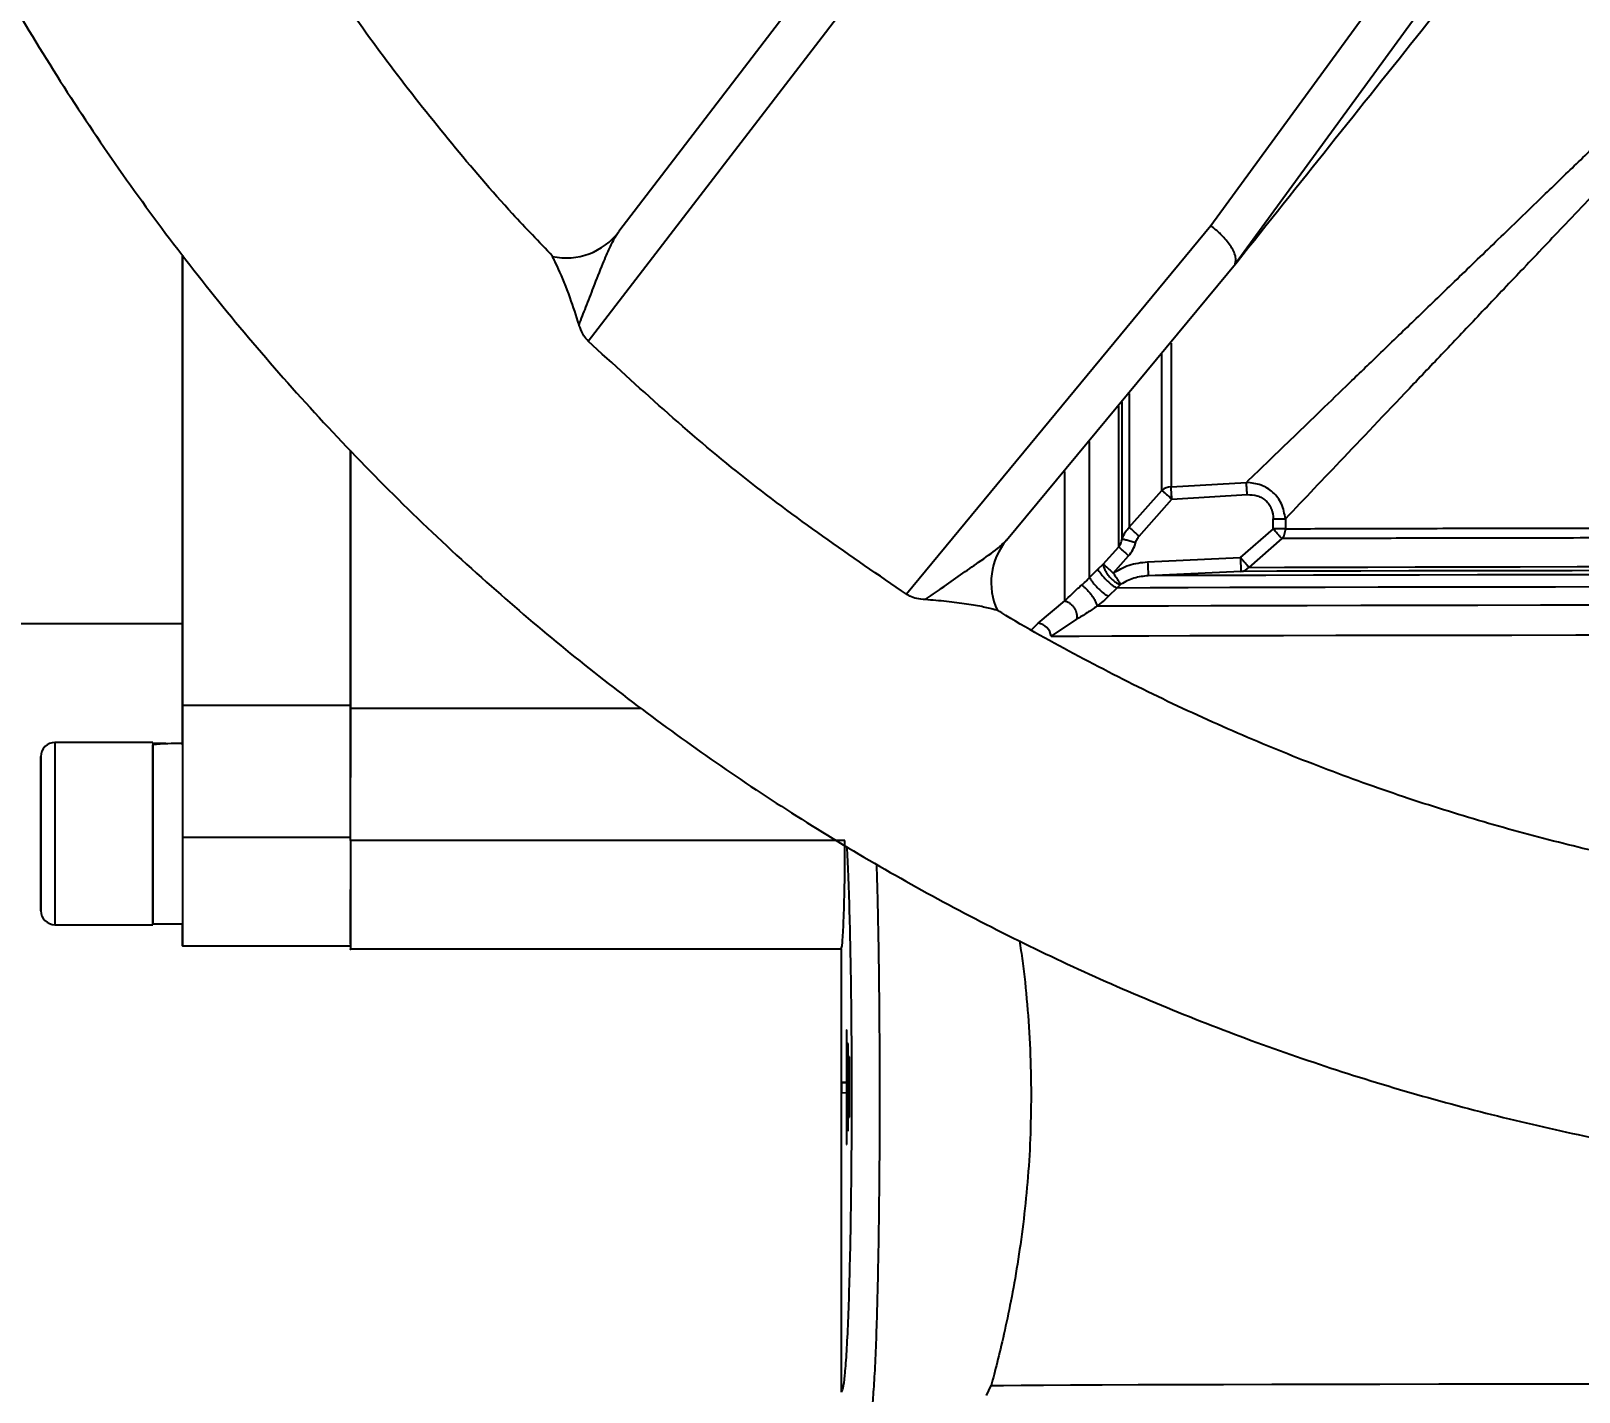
# Model space of a CAD drawing. Header units: millimetres. Extents: x 2687 to 4367, y 1046 to 2234.
# Drawn here: x 3287.7 to 3398.2, y 1370.3 to 1467.5 of the extents above; entities that cross this region are included whole.
import ezdxf

# ---------------------------------------------------------------- set-up
doc = ezdxf.new("R2010")
doc.units = ezdxf.units.MM
doc.layers.add('AM_5', color=3, linetype='Continuous', lineweight=25)
doc.styles.add('SLDTEXTSTYLE1', font='txt.shx', dxfattribs={"width": 0.7, "bigfont": 'gbcbig.shx'})
doc.dimstyles.new('SLDDIMSTYLE12$0', dxfattribs={"dimtxt": 12, "dimasz": 10, "dimexe": 0, "dimexo": 0.0625, "dimgap": 0.875, "dimtad": 1, "dimdec": 1, "dimlfac": 1.8, "dimrnd": 1e-09, "dimzin": 12, "dimdsep": 46, "dimtxsty": 'SLDTEXTSTYLE1', "dimcen": 0.09, "dimdle": 8.16, "dimclrd": 3, "dimclre": 3, "dimadec": 0, "dimazin": 3, "dimtfac": 1, "dimtdec": 1, "dimtofl": 0, "dimtmove": 0, "dimatfit": 3, "dimfxl": 0, "dimfrac": 2, "dimtolj": 1, "dimlwd": 5, "dimlwe": 5, "dimarcsym": 0})

# ---------------------------------------------------------------- blocks, each defined once
blk = doc.blocks.new('*D14')
at = {"layer": 'AM_5', "color": 3, "lineweight": 5, "transparency": 16777216}
blk.add_line((3389.25, 1553.73), (3238.91, 1553.73), dxfattribs=at)
at = {"layer": 'AM_5', "color": 3, "linetype": 'Continuous', "lineweight": 5, "transparency": 16777216}
for p, q in [((3238.91, 1543.73), (3238.91, 1322.1)), ((3368.54, 1312.1), (3238.91, 1312.1))]:
    blk.add_line(p, q, dxfattribs=at)
at = {"layer": 'AM_5', "color": 3, "transparency": 16777216}
for points in [[(3237.24, 1543.73), (3240.57, 1543.73), (3238.91, 1553.73)], [(3237.24, 1322.1), (3240.57, 1322.1), (3238.91, 1312.1)]]:
    blk.add_solid(points, dxfattribs=at)
at = {"layer": 'Defpoints', "color": 0, "transparency": 16777216}
for p in [(3389.31, 1553.73), (3238.91, 1312.1), (3368.6, 1312.1)]:
    blk.add_point(p, dxfattribs=at)
at = {"layer": 'AM_5', "color": 0, "transparency": 16777216, "insert": (3232.03, 1386.02), "char_height": 12, "attachment_point": 5, "rotation": 90, "style": 'SLDTEXTSTYLE1'}
blk.add_mtext('\\A1;245', dxfattribs=at)

msp = doc.modelspace()

# ---------------------------------------------------------------- linework, layer by layer
at = {"color": 7, "linetype": 'Continuous', "lineweight": 25}
for p, q in [((3345.344, 1473.617), (3329.673, 1453.147)), ((3386.871, 1474.077), (3371.927, 1453.553)), ((3327.495, 1445.336), (3348.249, 1472.383)), ((3373.651, 1450.847), (3388.662, 1471.416)), ((3371.927, 1453.553), (3350.215, 1427.268)), ((3357.348, 1431.137), (3373.789, 1450.995)), ((3369.085, 1434.939), (3374.462, 1435.259)), ((3366.098, 1432.051), (3368.43, 1434.683)), ((3366.805, 1431.421), (3369.137, 1434.06)), ((3369.137, 1434.06), (3374.514, 1434.38)), ((3376.378, 1431.946), (3374.024, 1429.898)), ((3376.378, 1431.946), (3376.378, 1432.652)), ((3377.244, 1432.653), (3377.244, 1431.947)), ((3364.248, 1429.42), (3365.349, 1430.65)), ((3376.991, 1431.24), (3374.643, 1429.192)), ((3363.859, 1429.06), (3364.248, 1429.42)), ((3364.955, 1428.786), (3366.056, 1430.018)), ((3367.411, 1429.591), (3374.024, 1429.898)), ((3363.268, 1428.468), (3363.859, 1429.06)), ((3364.971, 1428.762), (3364.955, 1428.786)), ((3374.07, 1428.901), (3367.457, 1428.594)), ((3365.204, 1427.719), (3364.613, 1427.127)), ((3365.499, 1427.99), (3365.204, 1427.719)), ((3359.593, 1425.21), (3361.5, 1426.805)), ((3157.536, 1425.196), (3298.536, 1425.196)), ((3359.132, 1424.734), (3359.593, 1425.21)), ((3362.339, 1425.494), (3360.529, 1424.28)), ((3298.536, 1419.351), (3310.536, 1419.351)), ((3310.536, 1419.155), (3331.218, 1419.154)), ((3296.436, 1416.696), (3289.436, 1416.696)), ((3288.436, 1410.196), (3288.436, 1413.196)), ((3288.436, 1413.196), (3288.436, 1413.196)), ((3288.436, 1413.196), (3288.436, 1410.196)), ((3288.436, 1410.196), (3288.436, 1407.196)), ((3288.436, 1407.196), (3288.436, 1410.196)), ((3288.436, 1410.196), (3288.436, 1410.196)), ((3310.536, 1409.915), (3298.536, 1409.915)), ((3345.816, 1409.7), (3310.536, 1409.7)), ((3288.436, 1407.196), (3288.436, 1407.196)), ((3289.436, 1403.696), (3296.436, 1403.696)), ((3296.436, 1403.756), (3298.536, 1403.756)), ((3298.536, 1402.196), (3310.536, 1402.196)), ((3310.536, 1401.964), (3345.536, 1401.964)), ((3345.536, 1401.964), (3345.536, 1370.35)), ((3345.958, 1396.184), (3345.93, 1396.182)), ((3345.93, 1396.182), (3345.93, 1392.448)), ((3345.93, 1396.182), (3345.958, 1396.182)), ((3345.958, 1388.018), (3345.958, 1396.184)), ((3346.049, 1395.212), (3346.022, 1395.21)), ((3346.022, 1395.21), (3346.022, 1388.999)), ((3346.022, 1395.21), (3346.049, 1395.21)), ((3346.049, 1389.001), (3346.049, 1395.212)), ((3346.13, 1394.26), (3346.104, 1394.258)), ((3346.104, 1394.258), (3346.104, 1389.961)), ((3346.104, 1394.258), (3346.13, 1394.258)), ((3346.13, 1389.963), (3346.13, 1394.26)), ((3345.93, 1392.448), (3345.559, 1392.426)), ((3345.559, 1392.426), (3345.559, 1391.69)), ((3345.559, 1392.426), (3345.958, 1392.426)), ((3345.93, 1392.448), (3345.958, 1392.448)), ((3345.559, 1391.69), (3345.93, 1391.713)), ((3345.93, 1391.713), (3345.93, 1388.016)), ((3345.93, 1391.713), (3345.958, 1391.713)), ((3346.104, 1389.961), (3346.13, 1389.963)), ((3346.022, 1388.999), (3346.049, 1389.001)), ((3345.93, 1388.016), (3345.958, 1388.018)), ((3355.917, 1370.1), (3356.245, 1370.814))]:
    msp.add_line(p, q, dxfattribs=at)
at = {"color": 7, "linetype": 'Continuous', "lineweight": 25, "flags": 128}
for points in [[(3298.536, 1451.479), (3298.536, 1450.463), (3298.536, 1446.263), (3298.536, 1442.291), (3298.536, 1438.563), (3298.536, 1435.097), (3298.536, 1431.909), (3298.536, 1429.014), (3298.536, 1426.426), (3298.536, 1424.156), (3298.536, 1422.214), (3298.536, 1420.61), (3298.536, 1419.351)], [(3298.536, 1425.196), (3298.536, 1425.374), (3298.536, 1425.908), (3298.536, 1426.796), (3298.536, 1428.031), (3298.536, 1429.609), (3298.536, 1431.522), (3298.536, 1433.758), (3298.536, 1436.308), (3298.536, 1439.158), (3298.536, 1442.293), (3298.536, 1445.698), (3298.536, 1449.356), (3298.536, 1451.401)], [(3369.085, 1445.186), (3369.085, 1443.541), (3369.085, 1440.373), (3369.085, 1437.501), (3369.085, 1434.939)], [(3368.43, 1434.683), (3368.43, 1437.256), (3368.43, 1440.14), (3368.43, 1443.322), (3368.43, 1444.415)], [(3366.098, 1441.594), (3366.098, 1440.669), (3366.098, 1437.485), (3366.098, 1434.607), (3366.098, 1432.051)], [(3365.349, 1430.65), (3365.349, 1433.125), (3365.349, 1435.908), (3365.349, 1438.986), (3365.349, 1440.711)], [(3365.599, 1431.213), (3365.599, 1433.671), (3365.599, 1436.428), (3365.599, 1439.471), (3365.599, 1440.998)], [(3363.268, 1428.468), (3363.268, 1430.955), (3363.268, 1433.758), (3363.268, 1436.863), (3363.268, 1438.182)], [(3361.5, 1426.805), (3361.5, 1429.11), (3361.5, 1431.725), (3361.5, 1434.636), (3361.5, 1436.042)], [(3367.411, 1429.591), (3367.42, 1429.399), (3367.428, 1429.214), (3367.436, 1429.043), (3367.443, 1428.893), (3367.449, 1428.769), (3367.453, 1428.676), (3367.456, 1428.617), (3367.457, 1428.594)], [(3399.842, 1428.664), (3395.299, 1428.659), (3390.946, 1428.653), (3386.805, 1428.646), (3382.895, 1428.639), (3379.236, 1428.631), (3375.847, 1428.622), (3372.744, 1428.613), (3369.943, 1428.604), (3367.457, 1428.594)], [(3402.006, 1428.959), (3397.708, 1428.954), (3393.6, 1428.948), (3389.703, 1428.942), (3386.039, 1428.935), (3382.626, 1428.927), (3379.483, 1428.919), (3376.626, 1428.91), (3374.07, 1428.901)], [(3374.643, 1429.192), (3377.174, 1429.201), (3380.003, 1429.209), (3383.116, 1429.217), (3386.496, 1429.225), (3390.125, 1429.232), (3393.984, 1429.239), (3398.053, 1429.244), (3402.309, 1429.25)], [(3401.086, 1427.796), (3396.502, 1427.791), (3392.089, 1427.785), (3387.869, 1427.779), (3383.86, 1427.772), (3380.08, 1427.764), (3376.549, 1427.756), (3373.281, 1427.748), (3370.291, 1427.739), (3367.595, 1427.729), (3365.204, 1427.719)], [(3400.091, 1426.491), (3395.438, 1426.485), (3390.961, 1426.48), (3386.682, 1426.473), (3382.621, 1426.466), (3378.795, 1426.458), (3375.224, 1426.45), (3371.923, 1426.441), (3368.908, 1426.432), (3366.193, 1426.423), (3363.791, 1426.413)], [(3298.536, 1419.351), (3298.536, 1420.61), (3298.535, 1422.214), (3298.535, 1424.156), (3298.535, 1425.196)], [(3360.529, 1424.28), (3362.533, 1424.29), (3364.855, 1424.3), (3367.486, 1424.31), (3370.414, 1424.319), (3373.626, 1424.328), (3377.107, 1424.336), (3380.841, 1424.344), (3384.812, 1424.351), (3389.002, 1424.358), (3393.393, 1424.364), (3397.963, 1424.369), (3402.694, 1424.374)], [(3298.536, 1419.351), (3298.536, 1418.877), (3298.536, 1418.146), (3298.536, 1417.179), (3298.536, 1416.002), (3298.536, 1414.649), (3298.536, 1413.155), (3298.536, 1411.563), (3298.536, 1409.915)], [(3298.536, 1416.521), (3298.536, 1417.179), (3298.536, 1418.146), (3298.536, 1418.877), (3298.536, 1419.351)], [(3289.436, 1416.696), (3289.436, 1416.685), (3289.436, 1416.423), (3289.436, 1415.825), (3289.436, 1414.924), (3289.436, 1413.768), (3289.436, 1412.419), (3289.436, 1410.95), (3289.436, 1409.441), (3289.436, 1407.973), (3289.436, 1406.624), (3289.436, 1405.468), (3289.436, 1404.567), (3289.436, 1403.969), (3289.436, 1403.707), (3289.436, 1403.696)], [(3296.436, 1416.696), (3296.436, 1416.685), (3296.436, 1416.423), (3296.436, 1415.825), (3296.436, 1414.924), (3296.436, 1413.768), (3296.436, 1412.419), (3296.436, 1410.95), (3296.436, 1409.441), (3296.436, 1407.973), (3296.436, 1406.624), (3296.436, 1405.468), (3296.436, 1404.567), (3296.436, 1403.969), (3296.436, 1403.707), (3296.436, 1403.696)], [(3296.436, 1403.757), (3296.436, 1403.819), (3296.436, 1404.201), (3296.436, 1404.912), (3296.436, 1405.911), (3296.436, 1407.144), (3296.436, 1408.545), (3296.436, 1410.036), (3296.436, 1411.535), (3296.436, 1412.962), (3296.436, 1414.237), (3296.436, 1415.291), (3296.436, 1416.066), (3296.436, 1416.521)], [(3298.536, 1409.915), (3298.536, 1408.182), (3298.536, 1406.545), (3298.536, 1405.084), (3298.536, 1403.867), (3298.536, 1402.954), (3298.536, 1402.388), (3298.536, 1402.196), (3298.536, 1402.388), (3298.536, 1402.954), (3298.536, 1403.756)], [(3356.245, 1370.814), (3357.136, 1370.826), (3358.38, 1370.837), (3359.971, 1370.847), (3361.901, 1370.858), (3364.163, 1370.868), (3366.744, 1370.878), (3369.634, 1370.888), (3372.819, 1370.897), (3376.284, 1370.905), (3380.013, 1370.913), (3383.989, 1370.921), (3388.195, 1370.928), (3392.609, 1370.934), (3397.212, 1370.94), (3401.984, 1370.945), (3406.9, 1370.949), (3411.94, 1370.952), (3417.08, 1370.955)]]:
    msp.add_lwpolyline(points, dxfattribs=at)
at = {"color": 7, "linetype": 'Continuous', "lineweight": 25}
for centre, radius, start, end in [((3325.931, 1455.939), 4.669, 257.62568, 323.26961), ((3369.125, 1433.873), 1.067, 92.13356, 130.59749), ((3376.11, 1431.946), 1.135, 340.37219, 0.07572), ((3360.911, 1428.12), 4.668, 139.73951, 205.37948), ((3376.216, 1431.905), 1.021, 319.34999, 340.50208), ((3374.011, 1429.727), 0.828, 274.11758, 319.73569), ((3359.439, 1424.119), 1.102, 8.36733, 81.9514), ((3289.436, 1415.696), 1, 90, 180), ((3289.436, 1404.696), 1, 180, 270)]:
    msp.add_arc(centre, radius, start, end, dxfattribs=at)
for centre, start_param, end_param in [((3296.436, 1410.196), 1.4765232, 1.5707963), ((3298.536, 1410.196), 1.5707963, 1.760193)]:
    msp.add_ellipse(centre, major_axis=(11.154, 0), ratio=0.5773521, start_param=start_param, end_param=end_param, dxfattribs=at)
for points, knots in [([(3433.103, 1384.998), (3435.663, 1385.023), (3439.244, 1385.058), (3444.513, 1385.337), (3448.977, 1385.672), (3454.293, 1386.238), (3459.862, 1387.011), (3465.676, 1388.021), (3471.647, 1389.277), (3477.723, 1390.788), (3483.861, 1392.558), (3490.026, 1394.593), (3496.19, 1396.892), (3502.327, 1399.457), (3508.415, 1402.288), (3514.434, 1405.381), (3520.367, 1408.736), (3526.196, 1412.348), (3531.906, 1416.214), (3537.482, 1420.328), (3542.909, 1424.685), (3548.175, 1429.279), (3553.266, 1434.104), (3558.171, 1439.151), (3562.878, 1444.414), (3567.375, 1449.884), (3571.654, 1455.553), (3575.702, 1461.41), (3579.512, 1467.446), (3583.074, 1473.652), (3586.379, 1480.017), (3589.42, 1486.53), (3592.189, 1493.179), (3594.679, 1499.953), (3596.885, 1506.841), (3598.799, 1513.83), (3600.418, 1520.907), (3601.736, 1528.061), (3602.749, 1535.278), (3603.453, 1542.545), (3603.846, 1549.849), (3603.925, 1557.177), (3603.688, 1564.515), (3603.134, 1571.85), (3602.261, 1579.168), (3601.071, 1586.455), (3599.563, 1593.697), (3597.738, 1600.882), (3595.598, 1607.995), (3593.144, 1615.022), (3590.379, 1621.951), (3587.306, 1628.767), (3583.929, 1635.458), (3580.251, 1642.01), (3576.278, 1648.41), (3572.013, 1654.645), (3567.462, 1660.703), (3562.63, 1666.571), (3557.522, 1672.238), (3552.146, 1677.69), (3546.699, 1682.738), (3541.226, 1687.39), (3535.768, 1691.66), (3530.143, 1695.702), (3524.361, 1699.51), (3518.434, 1703.079), (3512.371, 1706.4), (3506.185, 1709.471), (3499.889, 1712.284), (3493.495, 1714.836), (3487.02, 1717.122), (3480.482, 1719.139), (3473.907, 1720.881), (3467.335, 1722.346), (3460.841, 1723.527), (3454.551, 1724.425), (3449.028, 1725.008), (3444.145, 1725.376), (3439.321, 1725.615), (3433.346, 1725.732), (3427.829, 1725.622), (3422.56, 1725.35), (3418.096, 1725.013), (3412.78, 1724.448), (3407.211, 1723.674), (3401.397, 1722.664), (3395.426, 1721.408), (3389.35, 1719.898), (3383.212, 1718.127), (3377.047, 1716.093), (3370.883, 1713.793), (3364.746, 1711.228), (3358.658, 1708.398), (3352.639, 1705.304), (3346.706, 1701.949), (3340.877, 1698.337), (3335.167, 1694.472), (3329.592, 1690.357), (3324.164, 1686), (3318.899, 1681.406), (3313.807, 1676.582), (3308.902, 1671.534), (3304.196, 1666.271), (3299.698, 1660.801), (3295.42, 1655.133), (3291.371, 1649.275), (3287.561, 1643.239), (3283.999, 1637.033), (3280.695, 1630.668), (3277.652, 1624.156), (3274.89, 1617.505), (3272.553, 1611.223), (3271.274, 1607.118), (3270.711, 1605.309)], [0, 0, 0, 0, 0.0102074, 0.014274, 0.021037, 0.0280561, 0.0355867, 0.0434511, 0.0515783, 0.0599113, 0.0684099, 0.0770439, 0.085791, 0.0946336, 0.1035582, 0.112554, 0.1216124, 0.1307262, 0.1398897, 0.1490979, 0.1583469, 0.1676331, 0.1769537, 0.1863062, 0.1956884, 0.2050985, 0.2145348, 0.2239961, 0.233481, 0.2429885, 0.2525178, 0.262068, 0.2716385, 0.2812287, 0.2908382, 0.3004664, 0.3101132, 0.3197782, 0.3294613, 0.3391624, 0.3488814, 0.3586183, 0.3683733, 0.3781464, 0.387938, 0.3977483, 0.4075776, 0.4174265, 0.4272956, 0.4371854, 0.4470968, 0.4570307, 0.4669882, 0.4769704, 0.486979, 0.4970156, 0.5070822, 0.5171812, 0.5273154, 0.5374882, 0.5477037, 0.5569145, 0.5661226, 0.5753266, 0.5845258, 0.5937191, 0.6029052, 0.6120821, 0.6212471, 0.6303962, 0.6395236, 0.6486197, 0.6576679, 0.6666375, 0.6754633, 0.6839789, 0.6919633, 0.6976055, 0.7035012, 0.7112199, 0.7214273, 0.7254939, 0.7322569, 0.739276, 0.7468066, 0.754671, 0.7627982, 0.7711312, 0.7796298, 0.7882638, 0.7970109, 0.8058535, 0.8147781, 0.8237739, 0.8328323, 0.8419461, 0.8511096, 0.8603178, 0.8695668, 0.878853, 0.8881736, 0.8975261, 0.9069083, 0.9163184, 0.9257547, 0.935216, 0.9447009, 0.9542084, 0.9637377, 0.9732879, 0.9828584, 0.9924486, 1, 1, 1, 1]), ([(3324.952, 1451.406), (3323.991, 1452.406), (3321.502, 1454.999), (3317.72, 1459.412), (3313.589, 1464.615), (3309.688, 1470.02), (3306.019, 1475.606), (3302.592, 1481.368), (3299.418, 1487.291), (3296.504, 1493.366), (3293.86, 1499.581), (3291.492, 1505.923), (3289.407, 1512.381), (3287.612, 1518.94), (3286.112, 1525.588), (3284.913, 1532.312), (3284.019, 1539.098), (3283.434, 1545.932), (3283.16, 1552.799), (3283.201, 1559.687), (3283.559, 1566.58), (3284.234, 1573.464), (3285.227, 1580.324), (3286.539, 1587.146), (3288.168, 1593.915), (3290.113, 1600.616), (3292.373, 1607.236), (3294.945, 1613.76), (3297.826, 1620.172), (3301.013, 1626.46), (3304.5, 1632.609), (3308.285, 1638.605), (3312.362, 1644.434), (3316.725, 1650.083), (3321.369, 1655.538), (3326.287, 1660.788), (3331.297, 1665.644), (3336.352, 1670.116), (3341.41, 1674.213), (3346.636, 1678.09), (3352.03, 1681.721), (3356.507, 1684.519), (3359.231, 1686.015), (3360.057, 1686.469)], [0, 0, 0, 0, 0.0151775, 0.0393292, 0.0635604, 0.0878663, 0.1122429, 0.1366868, 0.161195, 0.1857649, 0.2103945, 0.2350819, 0.2598255, 0.2846241, 0.3094766, 0.3343824, 0.3593409, 0.3843518, 0.409415, 0.4345306, 0.4596989, 0.4849206, 0.5101965, 0.5355275, 0.5609152, 0.5863611, 0.6118672, 0.6374358, 0.6630699, 0.6887726, 0.714548, 0.7404006, 0.7663359, 0.7923603, 0.8184816, 0.8447092, 0.8710544, 0.8948026, 0.918543, 0.942272, 0.9659875, 0.9896862, 1, 1, 1, 1]), ([(3263.233, 1556.49), (3263.217, 1555.498), (3263.161, 1552.059), (3263.398, 1546.17), (3263.936, 1538.835), (3264.813, 1531.518), (3266.002, 1524.231), (3267.51, 1516.988), (3269.335, 1509.804), (3271.476, 1502.691), (3273.93, 1495.663), (3276.694, 1488.735), (3279.767, 1481.918), (3283.144, 1475.228), (3286.822, 1468.676), (3290.795, 1462.276), (3295.06, 1456.04), (3299.612, 1449.982), (3304.444, 1444.114), (3309.551, 1438.448), (3314.927, 1432.995), (3320.374, 1427.947), (3325.847, 1423.295), (3331.306, 1419.026), (3336.931, 1414.983), (3342.712, 1411.175), (3348.639, 1407.607), (3354.702, 1404.285), (3360.888, 1401.215), (3367.184, 1398.401), (3373.578, 1395.849), (3380.053, 1393.563), (3386.591, 1391.547), (3393.166, 1389.804), (3399.739, 1388.339), (3406.232, 1387.158), (3412.522, 1386.261), (3418.046, 1385.677), (3422.928, 1385.311), (3427.753, 1385.063), (3431.167, 1385.022), (3433.103, 1384.998)], [0, 0, 0, 0, 0.0110977, 0.0384563, 0.065866, 0.0933273, 0.120841, 0.1484084, 0.1760305, 0.2037091, 0.231446, 0.2592434, 0.2871039, 0.3150305, 0.3430267, 0.3710966, 0.3992451, 0.4274777, 0.4558012, 0.4842235, 0.512754, 0.5414043, 0.5672369, 0.5930617, 0.6188752, 0.6446752, 0.6704587, 0.6962218, 0.7219592, 0.7476632, 0.7733229, 0.7989215, 0.8244321, 0.8498086, 0.8749648, 0.8997175, 0.9236002, 0.9459932, 0.9618174, 0.9783523, 1, 1, 1, 1]), ([(3373.789, 1450.995), (3378.188, 1456.51), (3386.044, 1466.357), (3393.948, 1476.265), (3397.426, 1480.624)], [0, 0, 0, 0, 0.5600002, 1, 1, 1, 1]), ([(3374.462, 1435.259), (3374.997, 1435.776), (3376.085, 1436.826), (3377.866, 1438.544), (3379.785, 1440.397), (3381.852, 1442.393), (3384.119, 1444.581), (3386.608, 1446.982), (3389.339, 1449.617), (3392.27, 1452.445), (3395.078, 1455.156), (3397.727, 1457.713), (3400.141, 1460.044), (3402.596, 1462.417), (3405.099, 1464.837), (3407.176, 1466.847), (3408.838, 1468.457), (3410.052, 1469.635), (3411.327, 1470.872), (3412.661, 1472.168), (3413.751, 1473.228), (3414.592, 1474.047), (3415.184, 1474.624), (3415.83, 1475.254), (3416.531, 1475.939), (3417.456, 1476.844), (3418.474, 1477.842), (3419.454, 1478.806), (3420.058, 1479.402), (3420.372, 1479.712), (3420.473, 1479.812), (3420.509, 1479.847)], [0, 0, 0, 0, 0.046815, 0.0951103, 0.144924, 0.1962908, 0.2492415, 0.3076599, 0.3687368, 0.4324948, 0.4989523, 0.5474914, 0.5980276, 0.6477144, 0.6969811, 0.7488148, 0.7716581, 0.7956054, 0.8206552, 0.8468061, 0.8740566, 0.8845335, 0.8960667, 0.9086554, 0.922299, 0.9369964, 0.9626405, 0.9816845, 0.994136, 0.9978912, 1, 1, 1, 1]), ([(3421.234, 1479.151), (3419.863, 1477.676), (3417.101, 1474.705), (3413.001, 1470.35), (3408.877, 1465.979), (3404.831, 1461.706), (3400.913, 1457.572), (3397.406, 1453.876), (3394.274, 1450.578), (3391.479, 1447.635), (3388.864, 1444.882), (3385.433, 1441.271), (3381.394, 1437.023), (3378.593, 1434.073), (3377.244, 1432.653)], [0, 0, 0, 0, 0.0838137, 0.1688192, 0.2514311, 0.3390822, 0.4223802, 0.5013551, 0.5674319, 0.6310507, 0.6922419, 0.7510397, 0.8801277, 1, 1, 1, 1]), ([(3326.842, 1446.504), (3327.003, 1446.922), (3327.354, 1447.831), (3327.929, 1449.301), (3328.409, 1450.539), (3328.787, 1451.448), (3329.015, 1451.966), (3329.242, 1452.442), (3329.463, 1452.861), (3329.609, 1453.06), (3329.673, 1453.147)], [0, 0, 0, 0, 0.16110259, 0.35021061, 0.58679818, 0.6800351, 0.76295635, 0.83579245, 0.92817368, 1, 1, 1, 1]), ([(3373.651, 1450.847), (3373.688, 1450.999), (3373.743, 1451.234), (3373.587, 1451.681), (3373.321, 1452.174), (3372.85, 1452.76), (3372.337, 1453.232), (3372.046, 1453.463), (3371.958, 1453.53), (3371.927, 1453.553)], [0, 0, 0, 0, 0.23899542, 0.36783236, 0.49967813, 0.74897246, 0.92468056, 0.97394084, 1, 1, 1, 1]), ([(3326.842, 1446.504), (3326.633, 1447.158), (3326.16, 1448.643), (3325.513, 1450.225), (3325.078, 1451.119), (3324.941, 1451.361), (3324.929, 1451.382), (3324.93, 1451.379), (3324.931, 1451.379)], [0, 0, 0, 0, 0.2971018, 0.6738454, 0.8402733, 0.9608545, 0.994792, 1, 1, 1, 1]), ([(3373.789, 1450.995), (3373.765, 1450.965), (3373.716, 1450.904), (3373.666, 1450.846), (3373.646, 1450.829), (3373.645, 1450.834), (3373.65, 1450.844), (3373.651, 1450.847)], [0, 0, 0, 0, 0.33257121, 0.68796459, 0.83138137, 0.94978396, 1, 1, 1, 1]), ([(3327.495, 1445.336), (3327.387, 1445.46), (3327.122, 1445.761), (3326.947, 1446.178), (3326.864, 1446.436), (3326.842, 1446.504)], [0, 0, 0, 0, 0.34080917, 0.82809855, 1, 1, 1, 1]), ([(3350.215, 1427.268), (3346.213, 1430.009), (3338.21, 1435.491), (3331.067, 1442.054), (3327.495, 1445.336)], [0, 0, 0, 0, 0.5000005, 1, 1, 1, 1]), ([(3310.536, 1419.086), (3310.536, 1419.66), (3310.536, 1420.809), (3310.535, 1423.412), (3310.535, 1426.621), (3310.535, 1430.506), (3310.535, 1434.148), (3310.535, 1436.687), (3310.535, 1437.531)], [0, 0, 0, 0, 0.1818994, 0.3637987, 0.5456981, 0.7275974, 0.9094968, 1, 1, 1, 1]), ([(3310.536, 1422.745), (3310.536, 1422.741), (3310.536, 1422.536), (3310.536, 1423.262), (3310.536, 1425.008), (3310.536, 1428.121), (3310.536, 1432.201), (3310.536, 1435.78), (3310.536, 1437.53)], [0, 0, 0, 0, 0.0032792, 0.2043382, 0.4053973, 0.6064563, 0.8075153, 1, 1, 1, 1]), ([(3310.536, 1437.53), (3310.536, 1436.76), (3310.536, 1434.288), (3310.536, 1430.696), (3310.536, 1426.781), (3310.536, 1423.544), (3310.536, 1420.911), (3310.536, 1419.74), (3310.536, 1419.155)], [0, 0, 0, 0, 0.0830225, 0.266418, 0.4498135, 0.633209, 0.8166045, 1, 1, 1, 1]), ([(3369.137, 1434.06), (3369.132, 1434.148), (3369.121, 1434.327), (3369.106, 1434.579), (3369.094, 1434.795), (3369.088, 1434.893), (3369.085, 1434.939)], [0, 0, 0, 0, 0.24542425, 0.50000216, 0.75894625, 1, 1, 1, 1]), ([(3377.244, 1432.653), (3377.177, 1433.022), (3377.05, 1433.728), (3376.389, 1434.576), (3375.501, 1435.141), (3374.817, 1435.218), (3374.462, 1435.259)], [0, 0, 0, 0, 0.2663901, 0.5098892, 0.7453095, 1, 1, 1, 1]), ([(3374.514, 1434.38), (3374.509, 1434.468), (3374.498, 1434.647), (3374.483, 1434.897), (3374.47, 1435.113), (3374.465, 1435.211), (3374.462, 1435.259)], [0, 0, 0, 0, 0.2454989, 0.5000768, 0.7546143, 1, 1, 1, 1]), ([(3368.43, 1434.683), (3368.462, 1434.656), (3368.526, 1434.599), (3368.695, 1434.45), (3368.903, 1434.266), (3369.057, 1434.13), (3369.137, 1434.06)], [0, 0, 0, 0, 0.2436742, 0.4995317, 0.7402218, 1, 1, 1, 1]), ([(3374.514, 1434.38), (3374.758, 1434.373), (3375.124, 1434.362), (3375.568, 1434.166), (3375.858, 1433.955), (3376.091, 1433.684), (3376.321, 1433.258), (3376.355, 1432.894), (3376.378, 1432.652)], [0, 0, 0, 0, 0.2521275, 0.3779391, 0.5007289, 0.6233866, 0.7488517, 1, 1, 1, 1]), ([(3365.599, 1431.213), (3365.662, 1431.38), (3365.778, 1431.689), (3365.998, 1431.937), (3366.098, 1432.051)], [0, 0, 0, 0, 0.5425488, 1, 1, 1, 1]), ([(3366.805, 1431.421), (3366.732, 1431.487), (3366.58, 1431.622), (3366.37, 1431.808), (3366.194, 1431.965), (3366.13, 1432.022), (3366.098, 1432.051)], [0, 0, 0, 0, 0.238008, 0.4918756, 0.7501051, 1, 1, 1, 1]), ([(3376.991, 1431.24), (3376.963, 1431.272), (3376.905, 1431.338), (3376.756, 1431.51), (3376.575, 1431.719), (3376.443, 1431.872), (3376.378, 1431.946)], [0, 0, 0, 0, 0.2438677, 0.4995477, 0.7554703, 1, 1, 1, 1]), ([(3351.53, 1426.892), (3351.927, 1427.159), (3352.797, 1427.745), (3354.072, 1428.673), (3355.439, 1429.619), (3356.665, 1430.459), (3357.148, 1430.939), (3357.348, 1431.137)], [0, 0, 0, 0, 0.1731069, 0.3790677, 0.5833991, 0.8278545, 1, 1, 1, 1]), ([(3365.349, 1430.65), (3365.401, 1430.73), (3365.515, 1430.905), (3365.569, 1431.104), (3365.599, 1431.213)], [0, 0, 0, 0, 0.4552726, 1, 1, 1, 1]), ([(3365.349, 1430.65), (3365.379, 1430.623), (3365.44, 1430.568), (3365.609, 1430.417), (3365.821, 1430.227), (3365.979, 1430.087), (3366.056, 1430.018)], [0, 0, 0, 0, 0.2380919, 0.4920716, 0.750311, 1, 1, 1, 1]), ([(3366.556, 1430.953), (3366.444, 1430.983), (3366.212, 1431.046), (3365.907, 1431.129), (3365.679, 1431.191), (3365.625, 1431.206), (3365.599, 1431.213)], [0, 0, 0, 0, 0.24175178, 0.499999, 0.75824676, 1, 1, 1, 1]), ([(3366.056, 1430.018), (3366.162, 1430.152), (3366.383, 1430.434), (3366.496, 1430.774), (3366.556, 1430.953)], [0, 0, 0, 0, 0.4756659, 1, 1, 1, 1]), ([(3366.556, 1430.953), (3366.584, 1431.039), (3366.64, 1431.21), (3366.751, 1431.351), (3366.805, 1431.421)], [0, 0, 0, 0, 0.5061903, 1, 1, 1, 1]), ([(3492.644, 1431.23), (3491.279, 1431.235), (3488.549, 1431.247), (3483.142, 1431.262), (3476.894, 1431.275), (3469.823, 1431.287), (3462.084, 1431.297), (3453.816, 1431.304), (3445.172, 1431.308), (3436.313, 1431.31), (3427.402, 1431.31), (3418.605, 1431.307), (3410.085, 1431.301), (3401.999, 1431.293), (3394.493, 1431.283), (3387.73, 1431.271), (3381.74, 1431.256), (3378.574, 1431.246), (3376.991, 1431.24)], [0, 0, 0, 0, 0.0625, 0.125, 0.1875, 0.25, 0.3125001, 0.3750001, 0.4375001, 0.5000001, 0.5625001, 0.6250001, 0.6875001, 0.75, 0.8125, 0.875, 0.9375, 1, 1, 1, 1]), ([(3364.248, 1429.42), (3364.25, 1429.363), (3364.254, 1429.249), (3364.347, 1429.017), (3364.493, 1428.765), (3364.626, 1428.603), (3364.692, 1428.522)], [0, 0, 0, 0, 0.25, 0.5, 0.75, 1, 1, 1, 1]), ([(3364.248, 1429.42), (3364.278, 1429.393), (3364.34, 1429.337), (3364.512, 1429.182), (3364.724, 1428.993), (3364.879, 1428.854), (3364.955, 1428.786)], [0, 0, 0, 0, 0.2437891, 0.4999948, 0.7562033, 1, 1, 1, 1]), ([(3364.955, 1428.786), (3365.323, 1428.998), (3366.084, 1429.439), (3366.958, 1429.539), (3367.411, 1429.591)], [0, 0, 0, 0, 0.4826701, 1, 1, 1, 1]), ([(3374.024, 1429.898), (3374.09, 1429.823), (3374.224, 1429.67), (3374.407, 1429.46), (3374.558, 1429.288), (3374.615, 1429.223), (3374.643, 1429.192)], [0, 0, 0, 0, 0.2440869, 0.5, 0.7559131, 1, 1, 1, 1]), ([(3374.024, 1429.898), (3374.03, 1429.774), (3374.039, 1429.583), (3374.049, 1429.354), (3374.057, 1429.196), (3374.063, 1429.067), (3374.068, 1428.941), (3374.069, 1428.917), (3374.07, 1428.901)], [0, 0, 0, 0, 0.2398808, 0.3686825, 0.5001064, 0.6315148, 0.7602719, 1, 1, 1, 1]), ([(3362.68, 1427.912), (3362.783, 1428.003), (3362.98, 1428.177), (3363.176, 1428.375), (3363.268, 1428.468)], [0, 0, 0, 0, 0.5295864, 1, 1, 1, 1]), ([(3363.268, 1428.468), (3363.288, 1428.425), (3363.329, 1428.339), (3363.476, 1428.141), (3363.66, 1427.926), (3363.863, 1427.715), (3364.075, 1427.513), (3364.289, 1427.33), (3364.486, 1427.185), (3364.571, 1427.147), (3364.613, 1427.127)], [0, 0, 0, 0, 0.1309207, 0.2620469, 0.3867059, 0.5, 0.6132942, 0.7379531, 0.8690793, 1, 1, 1, 1]), ([(3363.859, 1429.06), (3363.88, 1429.016), (3363.92, 1428.93), (3364.068, 1428.731), (3364.251, 1428.518), (3364.454, 1428.306), (3364.666, 1428.104), (3364.879, 1427.922), (3365.076, 1427.777), (3365.161, 1427.739), (3365.204, 1427.719)], [0, 0, 0, 0, 0.131037, 0.2621403, 0.3866575, 0.4997396, 0.6131643, 0.7379157, 0.8690833, 1, 1, 1, 1]), ([(3364.693, 1428.521), (3364.764, 1428.445), (3364.907, 1428.293), (3365.131, 1428.121), (3365.341, 1428.007), (3365.446, 1427.995), (3365.499, 1427.99)], [0, 0, 0, 0, 0.25, 0.5, 0.75, 1, 1, 1, 1]), ([(3365.499, 1427.99), (3365.48, 1428.018), (3365.439, 1428.077), (3365.315, 1428.259), (3365.154, 1428.494), (3365.031, 1428.674), (3364.971, 1428.762)], [0, 0, 0, 0, 0.2352392, 0.4885379, 0.7480169, 1, 1, 1, 1]), ([(3367.457, 1428.594), (3367.11, 1428.558), (3366.418, 1428.486), (3365.804, 1428.155), (3365.499, 1427.99)], [0, 0, 0, 0, 0.5026251, 1, 1, 1, 1]), ([(3351.53, 1426.892), (3351.333, 1426.911), (3350.981, 1426.945), (3350.518, 1427.089), (3350.288, 1427.225), (3350.215, 1427.268)], [0, 0, 0, 0, 0.4614557, 0.826888, 1, 1, 1, 1]), ([(3361.5, 1426.805), (3361.664, 1426.964), (3361.918, 1427.209), (3362.32, 1427.591), (3362.57, 1427.815), (3362.68, 1427.912)], [0, 0, 0, 0, 0.5074093, 0.7858085, 1, 1, 1, 1]), ([(3362.68, 1427.912), (3362.73, 1427.885), (3362.83, 1427.833), (3363.022, 1427.664), (3363.215, 1427.458), (3363.392, 1427.235), (3363.55, 1427.005), (3363.681, 1426.775), (3363.774, 1426.559), (3363.785, 1426.461), (3363.791, 1426.413)], [0, 0, 0, 0, 0.1310483, 0.2625369, 0.3881864, 0.5032326, 0.6148558, 0.7377661, 0.8681392, 1, 1, 1, 1]), ([(3356.693, 1426.119), (3356.693, 1426.119), (3356.702, 1426.116), (3356.501, 1426.181), (3355.722, 1426.369), (3354.51, 1426.583), (3353.09, 1426.767), (3352.048, 1426.85), (3351.53, 1426.892)], [0, 0, 0, 0, 0.0052274, 0.1258242, 0.3272801, 0.5489619, 0.7757262, 1, 1, 1, 1]), ([(3433.154, 1404.998), (3430.753, 1405.036), (3427.395, 1405.088), (3422.452, 1405.392), (3418.262, 1405.749), (3413.276, 1406.34), (3408.055, 1407.14), (3402.609, 1408.177), (3397.02, 1409.461), (3391.341, 1410.999), (3385.613, 1412.797), (3379.869, 1414.857), (3374.14, 1417.183), (3368.445, 1419.765), (3362.824, 1422.634), (3358.901, 1424.766), (3356.898, 1426.008), (3356.698, 1426.132)], [0, 0, 0, 0, 0.089708, 0.1255093, 0.1850415, 0.2468399, 0.3131505, 0.3824082, 0.4539863, 0.5273844, 0.6022463, 0.6783085, 0.7553722, 0.8332846, 0.9119262, 0.9912022, 1, 1, 1, 1]), ([(3361.5, 1426.805), (3361.568, 1426.784), (3361.704, 1426.74), (3361.896, 1426.613), (3362.062, 1426.454), (3362.193, 1426.272), (3362.285, 1426.083), (3362.343, 1425.889), (3362.367, 1425.688), (3362.348, 1425.56), (3362.339, 1425.494)], [0, 0, 0, 0, 0.13250076, 0.26622331, 0.39744304, 0.52283186, 0.63990496, 0.75186647, 0.87216701, 1, 1, 1, 1]), ([(3363.791, 1426.413), (3363.558, 1426.255), (3362.987, 1425.87), (3362.58, 1425.634), (3362.339, 1425.494)], [0, 0, 0, 0, 0.4080088, 1, 1, 1, 1]), ([(3364.613, 1427.127), (3364.485, 1427.004), (3364.221, 1426.75), (3363.937, 1426.527), (3363.791, 1426.413)], [0, 0, 0, 0, 0.4845227, 1, 1, 1, 1]), ([(3310.536, 1419.086), (3310.536, 1418.751), (3310.536, 1418.081), (3310.536, 1416.243), (3310.536, 1414.73), (3310.536, 1414.196)], [0, 0, 0, 0, 0.3927328, 0.7854656, 1, 1, 1, 1]), ([(3288.436, 1410.196), (3288.436, 1410.888), (3288.436, 1411.952), (3288.436, 1413.233), (3288.436, 1414.113), (3288.436, 1414.827), (3288.436, 1415.491), (3288.436, 1415.829), (3288.436, 1415.491), (3288.436, 1414.827), (3288.436, 1414.113), (3288.436, 1413.233), (3288.436, 1411.952), (3288.436, 1410.888), (3288.436, 1410.196)], [0, 0, 0, 0, 0.1197284, 0.1841803, 0.25, 0.3158197, 0.3802716, 0.5, 0.6197284, 0.6841803, 0.75, 0.8158197, 0.8802716, 1, 1, 1, 1]), ([(3288.436, 1410.196), (3288.436, 1409.504), (3288.436, 1408.44), (3288.436, 1407.159), (3288.436, 1406.279), (3288.436, 1405.565), (3288.436, 1404.9), (3288.436, 1404.563), (3288.436, 1404.9), (3288.436, 1405.565), (3288.436, 1406.279), (3288.436, 1407.159), (3288.436, 1408.44), (3288.436, 1409.504), (3288.436, 1410.196)], [0, 0, 0, 0, 0.1197284, 0.1841803, 0.25, 0.3158197, 0.3802716, 0.5, 0.6197284, 0.6841803, 0.75, 0.8158197, 0.8802716, 1, 1, 1, 1]), ([(3310.536, 1409.7), (3310.536, 1408.683), (3310.536, 1406.648), (3310.536, 1404.054), (3310.536, 1402.457), (3310.536, 1401.772), (3310.536, 1401.966), (3310.536, 1401.967)], [0, 0, 0, 0, 0.2496567, 0.4993133, 0.74897, 0.9986267, 1, 1, 1, 1]), ([(3345.536, 1401.964), (3345.558, 1402.007), (3345.597, 1402.082), (3345.665, 1402.762), (3345.737, 1404.142), (3345.8, 1406.664), (3345.811, 1408.708), (3345.816, 1409.7)], [0, 0, 0, 0, 0.1587187, 0.2699568, 0.5007191, 0.7575201, 1, 1, 1, 1]), ([(3345.942, 1409.285), (3345.975, 1408.64), (3346.042, 1407.298), (3346.127, 1404.655), (3346.197, 1401.6), (3346.248, 1398.23), (3346.277, 1394.663), (3346.285, 1391.001), (3346.271, 1387.353), (3346.235, 1383.829), (3346.178, 1380.533), (3346.103, 1377.567), (3346.011, 1375.013), (3345.904, 1372.951), (3345.787, 1371.45), (3345.663, 1370.505), (3345.578, 1370.402), (3345.536, 1370.35)], [0, 0, 0, 0, 0.0620488, 0.1290419, 0.1960393, 0.2630353, 0.3300303, 0.3970253, 0.4640214, 0.5310177, 0.5980134, 0.6650096, 0.732007, 0.7990047, 0.8660027, 0.9330014, 1, 1, 1, 1]), ([(3348.059, 1408.011), (3348.062, 1407.933), (3348.082, 1407.374), (3348.114, 1406.215), (3348.163, 1404.162), (3348.211, 1401.53), (3348.251, 1398.284), (3348.276, 1394.935), (3348.279, 1392.669), (3348.281, 1391.545)], [0, 0, 0, 0, 0.0188145, 0.1362189, 0.2484372, 0.4404844, 0.6297583, 0.8162623, 1, 1, 1, 1]), ([(3310.536, 1402.317), (3310.536, 1402.374), (3310.536, 1402.58), (3310.536, 1403.934), (3310.536, 1405.5), (3310.536, 1406.196)], [0, 0, 0, 0, 0.1768439, 0.6339579, 1, 1, 1, 1]), ([(3358.262, 1402.57), (3358.337, 1402.087), (3358.558, 1400.65), (3358.828, 1398.033), (3359.053, 1394.82), (3359.081, 1392.634), (3359.095, 1391.545)], [0, 0, 0, 0, 0.14552679, 0.43344548, 0.71778554, 1, 1, 1, 1]), ([(3348.281, 1391.545), (3348.279, 1390.354), (3348.275, 1387.95), (3348.25, 1384.801), (3348.218, 1382.122), (3348.182, 1379.899), (3348.134, 1377.588), (3348.069, 1375.213), (3347.984, 1372.882), (3347.881, 1370.809), (3347.803, 1369.893), (3347.762, 1369.419)], [0, 0, 0, 0, 0.1217334, 0.2456529, 0.3295313, 0.4143849, 0.5002146, 0.6112196, 0.7315209, 0.8611156, 1, 1, 1, 1]), ([(3359.095, 1391.545), (3359.082, 1390.5), (3359.056, 1388.402), (3358.851, 1385.301), (3358.538, 1382.292), (3358.127, 1379.434), (3357.652, 1376.787), (3357.152, 1374.432), (3356.662, 1372.381), (3356.384, 1371.335), (3356.245, 1370.814)], [0, 0, 0, 0, 0.1214856, 0.2437954, 0.3676184, 0.4931071, 0.6198103, 0.7472252, 0.8740914, 1, 1, 1, 1])]:
    msp.add_open_spline(points, degree=3, knots=knots, dxfattribs=at)
for points in [[(3376.378, 1432.652), (3376.465, 1432.652), (3376.64, 1432.652), (3376.883, 1432.652), (3377.096, 1432.652), (3377.195, 1432.653), (3377.244, 1432.653)], [(3377.244, 1431.947), (3377.195, 1431.947), (3377.096, 1431.947), (3376.883, 1431.946), (3376.64, 1431.946), (3376.465, 1431.946), (3376.378, 1431.946)], [(3377.244, 1431.947), (3378.82, 1431.952), (3381.973, 1431.963), (3387.936, 1431.977), (3394.668, 1431.99), (3402.141, 1432), (3410.19, 1432.008), (3418.672, 1432.013), (3427.43, 1432.016), (3436.301, 1432.017), (3445.12, 1432.015), (3453.725, 1432.01), (3461.956, 1432.003), (3469.66, 1431.994), (3476.7, 1431.982), (3482.919, 1431.969), (3488.302, 1431.954), (3491.02, 1431.942), (3492.379, 1431.937)], [(3310.536, 1409.7), (3310.536, 1410.805), (3310.536, 1413.015), (3310.536, 1415.903), (3310.536, 1418.154), (3310.536, 1418.821), (3310.536, 1419.155)]]:
    msp.add_open_spline(points, degree=3, dxfattribs=at)

# ---------------------------------------------------------------- dimensions: what is measured, and where the dimension line sits
at = {"layer": 'AM_5'}
dim = msp.add_linear_dim(base=(3238.907, 1312.104), p1=(3389.308, 1553.73), p2=(3368.601, 1312.104), angle=90, text='245', dimstyle='SLDDIMSTYLE12$0', override={"dimlfac": 1}, dxfattribs=at)
dim.commit()
dim.dimension.update_dxf_attribs({"geometry": '*D14', "text_midpoint": (3238.907, 1386.017), "dimtype": 160})

doc.saveas('drawing.dxf')
